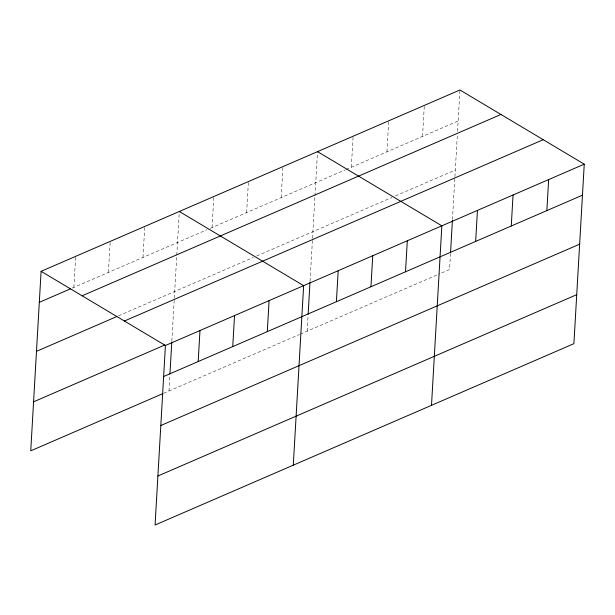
<?xml version="1.0" encoding="UTF-8"?>
<svg xmlns="http://www.w3.org/2000/svg" width="615" height="615" viewBox="0 0 615 615"><rect width="100%" height="100%" fill="white"/><g stroke="black" fill="none" stroke-linecap="round" stroke-linejoin="round"><path stroke-width="0.46" stroke-dasharray="3.08 2.31" d="M73.869 287.374L75.653 256.363M108.417 272.414L110.208 241.403M142.972 257.454L144.763 226.443M168.964 390.994L169.832 375.911M171.846 341.033L174.26 299.121M174.314 298.167L179.311 211.483M212.075 227.535L213.866 196.523M246.63 212.575L248.422 181.563M281.186 197.615L282.969 166.603M307.177 331.154L308.1 315.134M310.052 281.193L312.474 239.281M312.528 238.328L314.918 196.785M314.98 195.847L317.525 151.644M351.334 167.242L353.125 136.23M386.935 151.828L388.726 120.817M422.536 136.415L424.327 105.403M450.503 253.48L449.573 269.501L440.894 273.26M452.455 219.54L454.869 177.627M454.931 176.674L457.322 135.131M457.537 131.364L459.928 89.99M72.14 288.12L206.894 229.779M210.353 228.28L345.261 169.871M346.13 169.494L458.137 121.001M118.549 315.81L253.311 257.462M256.762 255.971L391.924 197.446M395.399 195.947L455.315 170.001M163.782 393.239L299.397 334.522M300.266 334.145L440.025 273.637"/><path stroke-width="0.92" d="M41.097 271.323L165.427 345.499L155.072 525.01L573.903 343.677L584.25 164.167L459.928 89.99L41.097 271.323L30.75 450.833L162.913 393.608M169.94 374.028L171.785 341.986M198.191 361.551L199.975 330.539M232.747 346.591L234.53 315.58M267.294 331.631L269.086 300.62M293.286 465.171L303.641 285.66L179.311 211.483M308.153 314.188L309.998 282.147M336.405 301.711L338.189 270.7M370.953 286.751L372.744 255.74M405.508 271.792L407.299 240.78M431.499 405.331L441.847 225.82L317.525 151.644M450.557 252.534L452.402 220.493M475.664 241.418L477.448 210.407M511.265 226.005L513.048 194.993M546.866 210.591L548.649 179.58M39.314 302.334L70.41 288.865M82.126 295.8L500.956 114.467M36.485 351.342L116.819 316.556M124.399 321.022L543.222 139.69M33.579 401.826L164.874 344.977M165.427 345.499L584.25 164.167M163.636 376.511L582.459 195.178M160.815 425.519L579.638 244.178M157.901 476.002L576.724 294.67"/></g></svg>
